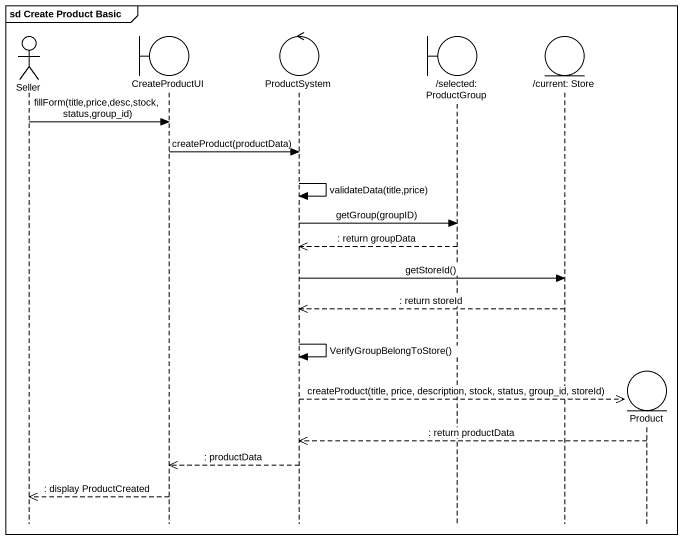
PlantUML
@startuml
mainframe sd Create Product Basic
hide footbox
actor Seller
boundary CreateProductUI
control ProductSystem
boundary "/selected: ProductGroup" as selected_ProductGroup
entity "/current: Store" as current_Store
entity Product

Seller -> CreateProductUI : fillForm(title,price,desc,stock,status,group_id)
CreateProductUI -> ProductSystem : createProduct(productData)
ProductSystem -> ProductSystem : validateData(title,price)
ProductSystem -> selected_ProductGroup : getGroup(groupID)
selected_ProductGroup -->> ProductSystem : : return groupData
ProductSystem -> current_Store : getStoreId()
current_Store -->> ProductSystem : : return storeId
ProductSystem -> ProductSystem : VerifyGroupBelongToStore()
ProductSystem -->> Product ** : createProduct(title, price, description, stock, status, group_id, storeId)
Product -->> ProductSystem : : return productData
ProductSystem -->> CreateProductUI : : productData
CreateProductUI -->> Seller : : display ProductCreated
@enduml
